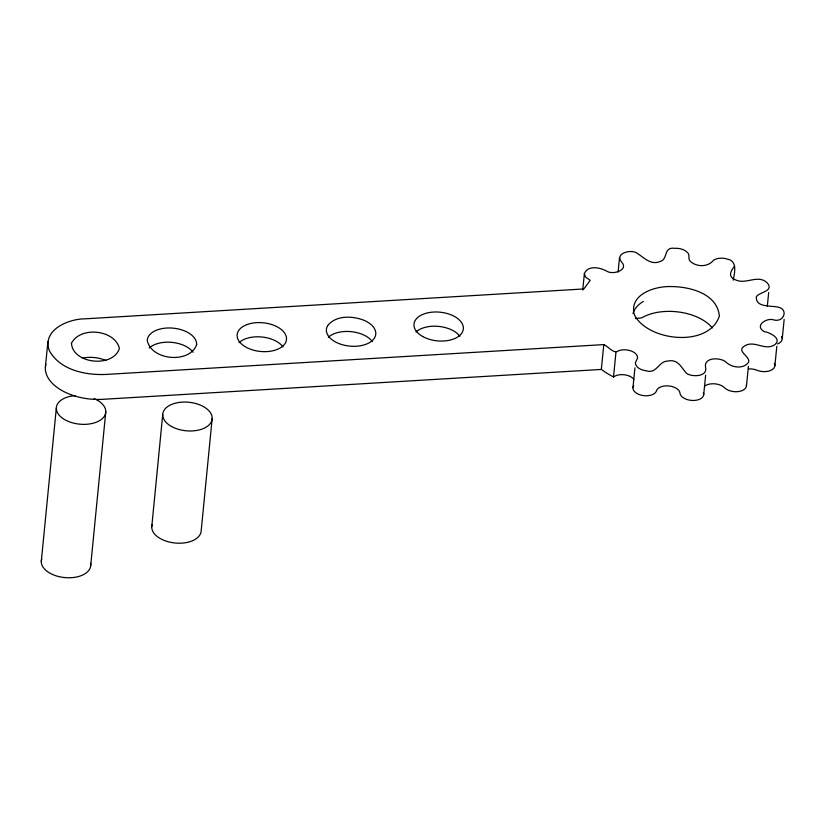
<?xml version="1.0" encoding="UTF-8"?>
<svg xmlns="http://www.w3.org/2000/svg" width="826" height="826" viewBox="0 0 826 826"><rect width="100%" height="100%" fill="white"/><g stroke="black" fill="none" stroke-linecap="round" stroke-linejoin="round"><path stroke-width="1.24" d="M733.22 280.179C734.541 273.127 737.711 261.295 727.747 259.178C723.163 257.743 717.794 257.619 713.561 260.159C708.192 267.273 696.566 267.252 690.299 261.295C687.469 258.93 690.402 254.893 687.531 252.529C684.217 249.153 679.199 248.099 674.625 248.296C663.123 246.788 668.244 259.219 660.263 261.47C650.227 265.693 643.568 256.927 636.123 252.663C630.228 249.39 614.678 253.468 621.42 261.821C629.257 269.947 613.336 274.975 607.234 271.424C600.595 267.541 588.019 264.723 584.374 273.602L582.753 289.998M719.322 315.718C716.885 292.91 688.471 286.24 669.174 286.56C654.398 286.56 630.579 294.108 633.841 312.889A42.116 24.46 5.7 0 0 634.884 315.79C649.112 341.314 708.44 347.643 719.209 316.472M584.374 273.602L585.417 276.896L590.177 280.324L583.868 288.945L85.367 318.815C68.795 318.712 41.796 329.811 49.281 350.544C59.823 369.955 84.892 375.19 105.294 374.477L603.796 344.597C608.607 346.414 613.573 354.612 618.891 350.647C621.193 349.883 623.651 349.677 626.067 349.863C630.341 350.317 635.421 351.845 637.311 356.089C638.818 359.32 634.141 361.427 635.679 364.658C637.496 368.706 642.267 370.255 646.335 370.812C656.742 374.219 658.642 361.168 667.635 361.065C678.301 358.804 681.192 367.611 686.592 373.424C692.291 377.265 707.954 376.832 705.549 367.198C703.649 357.235 719.88 357.266 725.527 361.695C731.206 367.704 743.792 369.666 748.728 361.995C749.915 355.748 735.46 351.205 745.062 345.65C754.406 340.322 764.205 350.338 773.621 345.402C783.482 339.538 770.328 332.455 764.122 331.587C753.797 325.599 767.096 317.039 774.354 320.085C784.339 322.233 788.644 308.728 777.607 307.065C770.513 305.434 755.243 307.633 756.379 296.617C759.713 291.939 774.489 291.124 767.148 282.802C758.98 275.027 748.593 282.616 739.363 281.088C728.377 278.507 728.718 273.365 734.613 266.096M41.3 561.298L56.344 407.899M90.726 565.356L105.769 411.967M151.767 526.709L162.732 414.476M212.158 418.555L201.193 530.788A24.801 14.331 5.6 0 1 173.883 542.878A24.801 14.331 5.6 0 1 152.149 524.593M45.451 366.424L47.908 341.582M633.862 379.206A11.925 6.928 5.7 0 0 613.512 376.997A97.169 56.447 5.7 0 1 601.328 369.439L603.796 344.597M619.531 257.485L618.096 272.012M613.512 376.997L615.969 352.155M703.7 394.704L705.631 375.2M746.477 385.804L748.397 366.414M767.323 306.24L768.696 292.425M774.902 365.526L776.812 346.259M782.243 338.639L784.153 319.497M632.964 387.631L634.946 367.838M635.38 318.547L641.771 317.834A43.158 25.069 5.7 0 1 712.322 327.901M601.328 369.439L102.827 399.319A47.691 27.702 5.7 0 1 45.874 364.225M633.015 313.56A43.158 25.069 5.7 0 1 643.392 301.418M633.738 385.577A11.925 6.928 5.7 0 0 641.265 395.189A11.925 6.928 5.7 0 0 656.36 391.214A11.925 6.928 5.7 0 1 668.864 385.938A11.925 6.928 5.7 0 1 680.046 393.589A11.925 6.928 5.7 0 0 694.047 400.465A11.925 6.928 5.7 0 0 703.36 392.536M704.516 386.269A11.925 6.928 5.7 0 1 724.908 388.137A11.925 6.928 5.7 0 0 738.867 391.524A11.925 6.928 5.7 0 0 746.405 384.72M748.666 368.923A11.925 6.928 5.7 0 1 757.7 370.523A11.925 6.928 5.7 0 0 770.689 370.461A11.925 6.928 5.7 0 0 774.375 363.368M82.714 358.071A24.14 14.021 5.7 0 1 105.934 360.528M781.633 336.481A11.925 6.928 5.7 0 1 777.545 343.946M149.207 348.004A24.801 14.331 5.6 0 1 171.922 342.377A24.801 14.331 5.6 0 1 193.15 352.268M239.075 342.614A24.801 14.331 5.6 0 1 261.79 336.987A24.801 14.331 5.6 0 1 283.019 346.879M328.356 337.266A24.801 14.331 5.6 0 1 351.071 331.639A24.801 14.331 5.6 0 1 372.289 341.53M415.932 332.011A24.801 14.331 5.6 0 1 438.647 326.394A24.801 14.331 5.6 0 1 459.865 336.275M94.061 398.576A24.801 14.3 5.6 0 1 98.077 421.446A24.801 14.3 5.6 0 1 59.379 415.426A24.801 14.3 5.6 0 1 75.083 395.623M90.561 563.208A24.801 14.3 5.6 0 1 65.264 577.622A24.801 14.3 5.6 0 1 41.692 559.192M71.449 343.327C72.884 364.121 113.368 368.004 119.388 348.407C114.845 329.512 80.07 326.053 71.449 343.327M196.65 344.556C189.784 364.018 151.334 360.549 147.224 340.446A24.801 14.414 5.7 0 1 150.002 334.396L151.943 332.692A24.801 14.414 5.7 0 1 178.179 328.924A24.801 14.414 5.7 0 1 196.485 342.387L196.65 344.556M327.695 325.547L326.755 327.581A24.801 14.414 5.7 0 0 328.49 336.151L330.235 338.175A24.801 14.414 5.7 0 0 368.685 343.069A24.801 14.414 5.7 0 0 364.09 320.323C352.537 315.852 336.213 314.995 327.695 325.547M246.995 324.577L244.207 325.816A24.801 14.414 5.7 0 0 248.791 348.551A24.801 14.414 5.7 0 0 285.197 343.327A24.801 14.414 5.7 0 0 264.413 322.914L260.717 322.605A24.801 14.414 5.7 0 0 246.995 324.577M171.447 426.443A24.801 14.331 5.6 0 0 211.776 420.671A24.801 14.331 5.6 0 0 179.118 402.438A24.801 14.331 5.6 0 0 171.447 426.443M422.664 336.492A24.801 14.414 5.7 0 0 462.983 330.699A24.801 14.414 5.7 0 0 430.336 312.362A24.801 14.414 5.7 0 0 422.664 336.492"/></g></svg>
